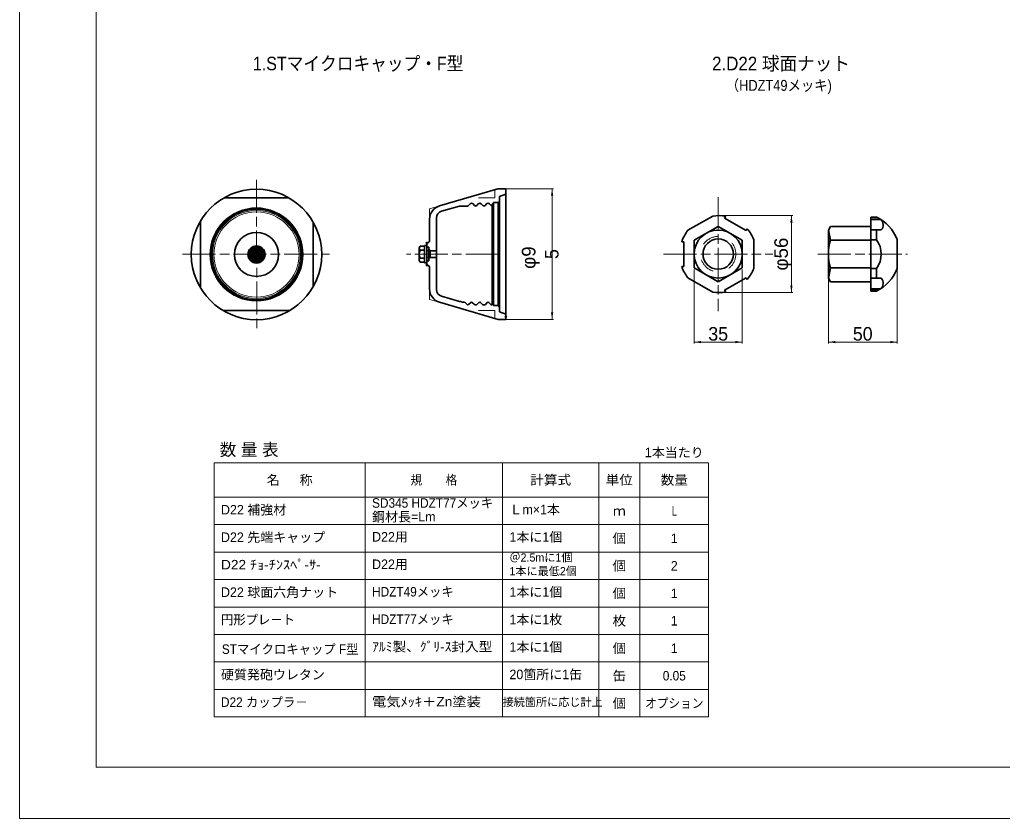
# Model space of a CAD drawing. Units: millimetres at full size, sheet at 1:2. Extents: x 1934 to 3616, y 931 to 2119.
# Drawn here: x 1934 to 2650, y 931 to 1512 of the extents above; entities that cross this region are included whole.
import ezdxf
from ezdxf.enums import TextEntityAlignment as Align

# ---------------------------------------------------------------- set-up
doc = ezdxf.new("R2010")
doc.units = ezdxf.units.MM
doc.header["$LTSCALE"] = 2
doc.header["$PDMODE"] = 32
doc.header["$PDSIZE"] = 1
for name, pattern in [('CHAIN', [18.5, 12, -1.5, 3.5, -1.5]), ('CHAIN_DOUBLE_DASH', [23.5, 12, -1.5, 3.5, -1.5, 3.5, -1.5]), ('DASHED_SPACED', [12, 6, -6])]:
    doc.linetypes.add(name, pattern=pattern)
for name, color, linetype, lineweight in [('1外形線', 7, 'Continuous', 35), ('2細い実線', 3, 'Continuous', 20), ('3隠れ線', 2, 'DASHED_SPACED', 13), ('4中心線', 1, 'CHAIN', 15), ('5想像線', 6, 'CHAIN_DOUBLE_DASH', 13), ('6寸法線', 4, 'Continuous', 13), ('7 枠・タイトル', 7, 'Continuous', 13), ('8 数量表', 7, 'Continuous', 13), ('Defpoints_2', 7, 'Continuous', 13)]:
    doc.layers.add(name, color=color, linetype=linetype, lineweight=lineweight)
doc.styles.add('ＭＳ Ｐゴシック', font='')
doc.styles.get('ＭＳ Ｐゴシック').set_extended_font_data('MS PGothic')

# ---------------------------------------------------------------- blocks, each defined once
blk = doc.blocks.new('filled_arrow')
at = {"color": 0, "linetype": 'Continuous', "lineweight": -2}
blk.add_solid([(7.5, 1.25), (0, 0), (7.5, -1.25)], dxfattribs=at)

msp = doc.modelspace()

# ---------------------------------------------------------------- hatches: boundary and pattern name
at = {"layer": '2細い実線'}
h = msp.add_hatch(dxfattribs=at)
h.set_pattern_fill('USER', color=254, style=0, pattern_type=2)
h.set_pattern_definition([(45, (2543.105, 1145.167), (-0.35355, 0.35355), [])])
h.paths.add_polyline_path([(2112.462, 1341.074), (2109.75, 1336.378, -0.26795), (2109.317, 1336.128), (2106.786, 1336.128), (2103.895, 1336.128, -0.26795), (2103.462, 1336.378), (2100.75, 1341.074, -0.27234), (2100.754, 1341.581), (2100.754, 1341.581), (2103.462, 1346.27, -0.26795), (2103.895, 1346.52), (2106.755, 1346.52), (2109.317, 1346.52, -0.26795), (2109.75, 1346.27), (2112.457, 1341.581), (2112.457, 1341.581, -0.27234)])

# ---------------------------------------------------------------- linework, layer by layer
at = {"layer": '1外形線'}
for p, q in [((2282.382, 1389.081), (2239.841, 1376.668)), ((2288.168, 1389.081), (2282.382, 1389.081)), ((2288.168, 1385.255), (2288.168, 1389.081)), ((2130.146, 1382.581), (2083.066, 1382.581)), ((2288.168, 1385.255), (2283.568, 1383.581)), ((2283.568, 1383.581), (2283.568, 1380.081)), ((2288.168, 1385.255), (2288.175, 1297.905)), ((2254.332, 1376.581), (2241.244, 1372.755)), ((2260.168, 1376.581), (2254.332, 1376.581)), ((2260.985, 1376.994), (2262.105, 1378.13)), ((2265.361, 1377.004), (2264.25, 1378.13)), ((2266.994, 1377.004), (2268.114, 1378.139)), ((2271.37, 1377.013), (2270.259, 1378.139)), ((2273.003, 1377.013), (2274.124, 1378.149)), ((2277.38, 1377.022), (2276.268, 1378.149)), ((2279.168, 1378.831), (2278.168, 1377.831)), ((2278.168, 1377.831), (2278.168, 1376.6)), ((2278.168, 1305.331), (2278.168, 1376.6)), ((2279.168, 1379.081), (2282.568, 1379.081)), ((2279.168, 1378.831), (2279.168, 1379.081)), ((2279.168, 1378.831), (2279.168, 1304.331)), ((2283.568, 1380.081), (2282.568, 1379.081)), ((2282.58, 1304.081), (2282.568, 1379.081)), ((2283.568, 1380.081), (2283.574, 1303.076)), ((2232.647, 1367.024), (2232.647, 1351.581)), ((2237.647, 1367.956), (2237.647, 1341.581)), ((2420.731, 1358.902), (2438.731, 1369.294)), ((2447.437, 1367.732), (2448.194, 1369.043)), ((2463.025, 1358.732), (2447.437, 1367.732)), ((2553.949, 1368.581), (2553.949, 1314.581)), ((2553.949, 1368.581), (2557.949, 1368.581)), ((2553.949, 1368.126), (2558.849, 1368.126)), ((2553.949, 1366.866), (2561.018, 1366.866)), ((2557.949, 1368.126), (2557.949, 1368.581)), ((2065.77, 1317.062), (2065.77, 1365.586)), ((2147.77, 1317.622), (2147.77, 1365.026)), ((2425.231, 1351.685), (2442.731, 1361.788)), ((2442.731, 1361.788), (2460.231, 1351.685)), ((2463.025, 1358.732), (2463.782, 1360.043)), ((2524.512, 1361.788), (2522.949, 1359.081)), ((2524.512, 1361.788), (2553.949, 1361.788)), ((2522.949, 1359.081), (2522.949, 1324.081)), ((2522.949, 1359.081), (2524.512, 1351.685)), ((2553.949, 1359.126), (2561.492, 1359.126)), ((2557.949, 1351.973), (2557.949, 1359.126)), ((2572.949, 1352.15), (2572.949, 1331.012)), ((2103.462, 1346.27), (2100.75, 1341.574)), ((2100.75, 1341.574), (2103.462, 1346.27)), ((2109.317, 1346.52), (2103.895, 1346.52)), ((2112.462, 1341.574), (2109.75, 1346.27)), ((2225.047, 1345.911), (2225.047, 1337.251)), ((2229.047, 1347.355), (2225.847, 1347.355)), ((2229.047, 1335.331), (2229.047, 1347.831)), ((2229.047, 1347.831), (2230.647, 1347.831)), ((2229.047, 1347.355), (2229.047, 1335.808)), ((2230.647, 1333.581), (2230.647, 1349.581)), ((2230.647, 1347.831), (2230.647, 1335.331)), ((2232.047, 1346.581), (2230.647, 1346.581)), ((2232.047, 1346.581), (2232.047, 1341.581)), ((2233.16, 1343.968), (2232.047, 1345.081)), ((2417.731, 1350.581), (2416.217, 1350.581)), ((2417.731, 1350.581), (2417.731, 1332.581)), ((2425.231, 1351.685), (2425.231, 1331.477)), ((2460.231, 1351.685), (2460.231, 1331.477)), ((2468.731, 1351.973), (2468.731, 1331.189)), ((2524.512, 1351.685), (2553.949, 1351.685)), ((2553.949, 1351.973), (2557.949, 1351.973)), ((2100.75, 1341.074), (2103.462, 1336.378)), ((2109.75, 1336.378), (2112.462, 1341.074)), ((2229.047, 1344.468), (2225.847, 1344.468)), ((2229.047, 1338.694), (2225.847, 1338.694)), ((2237.647, 1343.968), (2230.647, 1343.968)), ((2237.647, 1339.194), (2230.647, 1339.194)), ((2232.047, 1336.581), (2232.047, 1341.581)), ((2233.161, 1339.194), (2232.047, 1338.081)), ((2233.16, 1343.968), (2233.16, 1341.581)), ((2233.161, 1339.194), (2233.16, 1341.581)), ((2237.647, 1315.71), (2237.647, 1341.581)), ((2103.895, 1336.128), (2109.317, 1336.128)), ((2229.047, 1335.808), (2225.847, 1335.808)), ((2230.647, 1335.331), (2229.047, 1335.331)), ((2232.047, 1336.581), (2230.647, 1336.581)), ((2232.647, 1316.138), (2232.647, 1331.581)), ((2417.731, 1332.581), (2416.217, 1332.581)), ((2425.231, 1331.477), (2442.731, 1321.374)), ((2442.731, 1321.374), (2460.231, 1331.477)), ((2522.949, 1324.081), (2524.512, 1331.477)), ((2524.512, 1331.477), (2553.949, 1331.477)), ((2553.949, 1331.189), (2557.949, 1331.189)), ((2557.949, 1324.036), (2557.949, 1331.189)), ((2438.731, 1313.868), (2420.731, 1324.261)), ((2447.437, 1315.43), (2463.025, 1324.43)), ((2463.025, 1324.43), (2463.782, 1323.119)), ((2524.512, 1321.374), (2522.949, 1324.081)), ((2553.949, 1324.036), (2561.492, 1324.036)), ((2524.512, 1321.374), (2553.949, 1321.374)), ((2254.332, 1307.084), (2241.244, 1310.911)), ((2447.437, 1315.43), (2448.194, 1314.119)), ((2553.949, 1316.296), (2561.018, 1316.296)), ((2553.949, 1315.036), (2558.849, 1315.036)), ((2553.949, 1314.581), (2557.949, 1314.581)), ((2557.949, 1314.581), (2557.949, 1315.036)), ((2282.459, 1294.058), (2239.841, 1306.54)), ((2255.591, 1307.084), (2254.332, 1307.084)), ((2256.168, 1306.581), (2255.591, 1307.084)), ((2258.168, 1306.581), (2256.168, 1306.581)), ((2258.204, 1306.581), (2260.168, 1304.59)), ((2262.352, 1306.168), (2261.241, 1305.042)), ((2263.985, 1306.168), (2265.105, 1305.032)), ((2268.361, 1306.159), (2267.25, 1305.032)), ((2269.994, 1306.159), (2271.114, 1305.023)), ((2274.37, 1306.149), (2273.259, 1305.023)), ((2276.003, 1306.149), (2277.124, 1305.014)), ((2278.168, 1305.331), (2278.168, 1304.563)), ((2279.168, 1304.331), (2278.168, 1305.331)), ((2279.168, 1304.081), (2279.168, 1304.331)), ((2279.168, 1304.081), (2282.568, 1304.081)), ((2283.568, 1303.081), (2282.568, 1304.081)), ((2283.574, 1303.088), (2282.574, 1304.087)), ((2283.574, 1299.588), (2283.574, 1303.088)), ((2131.025, 1300.581), (2082.187, 1300.581)), ((2288.168, 1297.907), (2283.568, 1299.581)), ((2288.175, 1297.914), (2283.574, 1299.588)), ((2288.175, 1297.914), (2288.175, 1294.088)), ((2288.175, 1294.088), (2282.388, 1294.087)), ((2288.147, 1294.058), (2282.459, 1294.058))]:
    msp.add_line(p, q, dxfattribs=at)
for centre, radius in [((2106.606, 1341.324), 47.5), ((2106.606, 1341.324), 33), ((2106.606, 1341.324), 16), ((2442.731, 1341.581), 17.5), ((2442.731, 1341.581), 11.05), ((2106.606, 1341.324), 6.25)]:
    msp.add_circle(centre, radius, dxfattribs=at)
for centre, radius, start, end in [((2242.647, 1367.069), 10, 106.29556, 180.00002), ((2260.168, 1377.572), 1, 270.00002, 324.72163), ((2263.178, 1377.081), 1.5, 44.3639, 135.63615), ((2266.178, 1377.581), 1, 215.27842, 324.72163), ((2269.187, 1377.09), 1.5, 44.3639, 135.63615), ((2272.187, 1377.59), 1, 215.27842, 324.72163), ((2275.196, 1377.1), 1.5, 44.3639, 135.63615), ((2278.196, 1377.6), 1, 215.27842, 268.422), ((2242.647, 1367.956), 5, 106.29556, 180.00002), ((2442.731, 1341.581), 28, 78.74934, 98.21321), ((2544.872, 1341.581), 30, 20.62761, 64.15807), ((2557.448, 1362.763), 5.439, 318.04281, 48.97274), ((2442.731, 1341.581), 28, 21.78679, 41.25066), ((2442.731, 1341.581), 28, 141.78679, 161.25066), ((2103.895, 1346.02), 0.5, 90, 150), ((2109.317, 1346.02), 0.5, 30, 90), ((2226.749, 1345.911), 1.702, 122.00463, 237.99542), ((2230.647, 1351.581), 2, 270.00002, 0.00002), ((2556.279, 1341.581), 33.335, 162.35654, 197.64346), ((2544.304, 1341.581), 17.151, 322.70509, 37.29491), ((2101.183, 1341.324), 0.5, 150, 210), ((2112.029, 1341.324), 0.5, 330, 30), ((2230.655, 1341.581), 5.608, 149.02091, 210.97913), ((2226.749, 1337.251), 1.702, 122.00463, 237.99542), ((2103.895, 1336.628), 0.5, 210, 270), ((2109.317, 1336.628), 0.5, 270, 330), ((2230.647, 1331.581), 2, 0.00002, 90.00002), ((2442.731, 1341.581), 28, 198.74934, 218.21321), ((2442.731, 1341.581), 28, 318.74934, 338.21321), ((2544.872, 1341.581), 30, 295.84193, 339.37239), ((2557.448, 1320.399), 5.439, 311.02726, 41.95719), ((2242.647, 1316.138), 10, 180.00002, 253.70448), ((2242.647, 1315.71), 5, 180.00002, 253.70448), ((2442.731, 1341.581), 28, 261.78679, 281.25066), ((2260.168, 1306.09), 1.5, 270.00002, 315.63615), ((2263.168, 1305.59), 1, 35.27842, 144.72163), ((2266.178, 1306.081), 1.5, 224.3639, 315.63615), ((2269.178, 1305.581), 1, 35.27842, 144.72163), ((2272.187, 1306.072), 1.5, 224.3639, 315.63615), ((2275.187, 1305.572), 1, 35.27842, 144.72163), ((2278.196, 1306.063), 1.5, 224.3639, 268.94808)]:
    msp.add_arc(centre, radius, start, end, dxfattribs=at)
for p in [(2230.647, 1349.581), (2230.647, 1333.581), (2288.147, 1296.058)]:
    msp.add_point(p, dxfattribs=at)
at = {"layer": '2細い実線', "color": 9}
for radius in [33.986, 33.557, 33.237, 32.687, 32.03, 30.973]:
    msp.add_circle((2106.606, 1341.324), radius, dxfattribs=at)
at = {"layer": '3隠れ線'}
for p, q in [((2280.168, 1382.558), (2280.168, 1388.434)), ((2280.168, 1382.558), (2260.026, 1382.558)), ((2280.168, 1300.581), (2260.187, 1300.581)), ((2280.168, 1300.581), (2280.168, 1294.728)), ((2280.174, 1300.611), (2280.175, 1294.734))]:
    msp.add_line(p, q, dxfattribs=at)
msp.add_circle((2442.731, 1341.581), 12.85, dxfattribs=at)
at = {"layer": '4中心線'}
for p, q in [((2106.606, 1395.677), (2106.933, 1287.633)), ((2442.731, 1383.081), (2442.731, 1300.081)), ((2052.876, 1341.581), (2159.785, 1341.581)), ((2282.98, 1341.581), (2215.836, 1341.581)), ((2403.03, 1341.581), (2482.432, 1341.581)), ((2515.388, 1341.581), (2580.577, 1341.581))]:
    msp.add_line(p, q, dxfattribs=at)
at = {"layer": '5想像線'}
for p, q in [((2232.647, 1374.564), (2239.841, 1376.668)), ((2232.647, 1367.024), (2232.647, 1374.564)), ((2232.647, 1316.138), (2232.647, 1308.643)), ((2232.647, 1308.643), (2239.841, 1306.54))]:
    msp.add_line(p, q, dxfattribs=at)
at = {"layer": '6寸法線'}
for p, q in [((2283.382, 1389.104), (2322.829, 1389.104)), ((2321.829, 1389.104), (2321.829, 1294.104)), ((2443.731, 1369.581), (2497.036, 1369.581)), ((2496.036, 1369.581), (2496.036, 1313.581)), ((2425.231, 1330.477), (2425.231, 1276.554)), ((2460.231, 1330.477), (2460.231, 1276.554)), ((2522.949, 1324.465), (2522.949, 1276.554)), ((2572.949, 1330.012), (2572.949, 1276.554)), ((2443.731, 1313.581), (2497.036, 1313.581)), ((2283.382, 1294.104), (2322.829, 1294.104)), ((2425.231, 1277.554), (2460.231, 1277.554)), ((2522.949, 1277.554), (2572.949, 1277.554))]:
    msp.add_line(p, q, dxfattribs=at)
at = {"layer": '7 枠・タイトル'}
for p, q in [((1989.857, 968.197), (1989.857, 2081.75)), ((3560.554, 968.197), (1989.857, 968.197))]:
    msp.add_line(p, q, dxfattribs=at)
at = {"layer": '8 数量表'}
for p, q in [((2075.767, 1189.753), (2075.767, 1004.753)), ((2075.767, 1189.753), (2435.767, 1189.753)), ((2185.767, 1189.753), (2185.767, 1004.753)), ((2285.767, 1189.753), (2285.767, 1004.753)), ((2355.767, 1189.753), (2355.767, 1004.753)), ((2385.767, 1189.753), (2385.767, 1004.753)), ((2435.767, 1189.753), (2435.767, 1004.753)), ((2075.767, 1164.753), (2435.767, 1164.753)), ((2075.767, 1144.753), (2435.767, 1144.753)), ((2075.767, 1124.753), (2435.767, 1124.753)), ((2075.767, 1104.753), (2435.767, 1104.753)), ((2075.767, 1084.753), (2435.767, 1084.753)), ((2075.767, 1064.753), (2435.767, 1064.753)), ((2075.767, 1044.753), (2435.767, 1044.753)), ((2075.767, 1044.753), (2435.767, 1044.753)), ((2075.767, 1024.753), (2435.767, 1024.753)), ((2075.767, 1024.753), (2435.767, 1024.753)), ((2075.767, 1004.753), (2435.767, 1004.753))]:
    msp.add_line(p, q, dxfattribs=at)
at = {"layer": 'Defpoints_2'}
msp.add_lwpolyline([(1934.206, 930.974), (3616.206, 930.974), (3616.206, 2118.974), (1934.206, 2118.974)], close=True, dxfattribs=at)

# ---------------------------------------------------------------- block references
at = {"layer": '6寸法線', "xscale": 0.667, "yscale": 0.667}
for p, rotation in [((2321.829, 1389.104), 270), ((2496.036, 1369.581), 270), ((2496.036, 1313.581), 90), ((2321.829, 1294.104), 90), ((2460.231, 1277.554), 180), ((2572.949, 1277.554), 180)]:
    msp.add_blockref('filled_arrow', p, dxfattribs=dict(at, rotation=rotation))
for p in [(2425.231, 1277.554), (2522.949, 1277.554)]:
    msp.add_blockref('filled_arrow', p, dxfattribs=at)

# ---------------------------------------------------------------- texts
at = {"layer": '6寸法線', "style": 'ＭＳ Ｐゴシック', "width": 1.05}
msp.add_text('φ56', height=9.897, rotation=90, dxfattribs=at).set_placement((2488.531, 1341.581), align=Align.MIDDLE_CENTER)
msp.add_text('φ9', height=9.897, rotation=90, dxfattribs=at).set_placement((2312.674, 1330.841), align=Align.BOTTOM_LEFT)
at = {"layer": '6寸法線', "style": 'ＭＳ Ｐゴシック'}
msp.add_text('5', height=9.897, rotation=90, dxfattribs=at).set_placement((2329.474, 1338.016), align=Align.BOTTOM_LEFT)
for s, p in [('35', (2442.731, 1283.554)), ('50', (2547.949, 1283.554))]:
    msp.add_text(s, height=9.897, dxfattribs=at).set_placement(p, align=Align.MIDDLE_CENTER)
at = {"layer": '7 枠・タイトル', "style": 'ＭＳ Ｐゴシック'}
for s, height, width, p in [('1.STマイクロキャップ・F型', 9.897, 0.9, (2103.991, 1472.366)), ('2.D22 球面ナット', 9.897, 0.95, (2438.297, 1472.366)), ('（HDZT49メッキ)', 7.918, 0.9, (2448.265, 1458.048))]:
    msp.add_text(s, height=height, dxfattribs=dict(at, width=width)).set_placement(p, align=Align.BOTTOM_LEFT)
at = {"layer": '8 数量表', "style": 'ＭＳ Ｐゴシック'}
for s, height, p in [('数 量 表', 8.908, (2079.84, 1192.12)), ('D22 補強材', 6.928, (2080.767, 1150.011)), ('Ｌm×1本', 6.928, (2290.767, 1150.173)), ('鋼材長=Lm', 6.928, (2190.767, 1144.924)), ('D22 先端キャップ', 6.928, (2080.767, 1130.011)), ('D22用', 6.928, (2190.767, 1130.333)), ('1本に1個', 6.928, (2290.767, 1130.173)), ('＠2.5mに1個', 5.938, (2290.767, 1116.059)), ('D22用', 6.928, (2190.767, 1110.333)), ('1本に最低2個', 5.938, (2290.767, 1106.114)), ('D22 球面六角ナット', 6.928, (2080.767, 1090.011)), ('1本に1個', 6.928, (2290.767, 1090.173)), ('1本に1枚', 6.928, (2290.767, 1070.173)), ('1本に1個', 6.928, (2290.767, 1050.173)), ('硬質発砲ウレタン', 6.928, (2080.767, 1030.011)), ('20箇所に1缶', 6.928, (2290.767, 1030.173)), ('接続箇所に応じ計上', 5.938, (2285.767, 1010.836))]:
    msp.add_text(s, height=height, dxfattribs=at).set_placement(p, align=Align.BOTTOM_LEFT)
for s, p in [('1本当たり', (2410.767, 1197.253)), ('名\u3000  称', (2130.767, 1177.253)), ('ｍ', (2370.767, 1154.753)), ('1', (2410.767, 1134.753)), ('2', (2410.767, 1114.753)), ('1', (2410.767, 1094.753)), ('1', (2410.767, 1074.753)), ('1', (2410.767, 1054.753))]:
    msp.add_text(s, height=6.928, dxfattribs=at).set_placement(p, align=Align.MIDDLE_CENTER)
for s, width, p in [('規\u3000\u3000格', 0.9, (2235.767, 1177.253)), ('計算式', 1.05, (2320.767, 1177.253)), ('単位', 1.05, (2370.767, 1177.253)), ('数量', 1.05, (2410.767, 1177.253)), ('Ｌ', 0.65, (2410.767, 1154.753)), ('個', 1.05, (2370.767, 1134.753)), ('個', 1.05, (2370.767, 1114.753)), ('個', 1.05, (2370.767, 1094.753)), ('枚', 1.05, (2370.767, 1074.753)), ('個', 1.05, (2370.767, 1054.753)), ('缶', 1.05, (2370.767, 1034.753)), ('0.05', 0.95, (2410.767, 1034.753)), ('個', 1.05, (2370.767, 1014.753)), ('オプション', 0.9, (2410.767, 1014.753))]:
    msp.add_text(s, height=6.928, dxfattribs=dict(at, width=width)).set_placement(p, align=Align.MIDDLE_CENTER)
for s, width, p in [('SD345 HDZT77メッキ', 0.95, (2190.767, 1154.924)), ('D22 ﾁｮ-ﾁﾝｽﾍﾟ-ｻ-', 1.1, (2080.767, 1110.011)), ('HDZT49メッキ', 0.95, (2190.767, 1090.333)), ('円形プレ－ト', 0.95, (2080.767, 1070.011)), ('HDZT77メッキ', 0.95, (2190.767, 1070.333)), ('ｱﾙﾐ製、ｸﾞﾘ-ｽ封入型', 1.05, (2190.767, 1050.333)), ('STマイクロキャップ F型', 0.95, (2081.394, 1048.544)), ('D22 カップラ－', 0.95, (2080.767, 1010.011)), ('電気ﾒｯｷ＋Zn塗装', 1.1, (2190.767, 1010.333))]:
    msp.add_text(s, height=6.928, dxfattribs=dict(at, width=width)).set_placement(p, align=Align.BOTTOM_LEFT)

doc.saveas('drawing.dxf')
